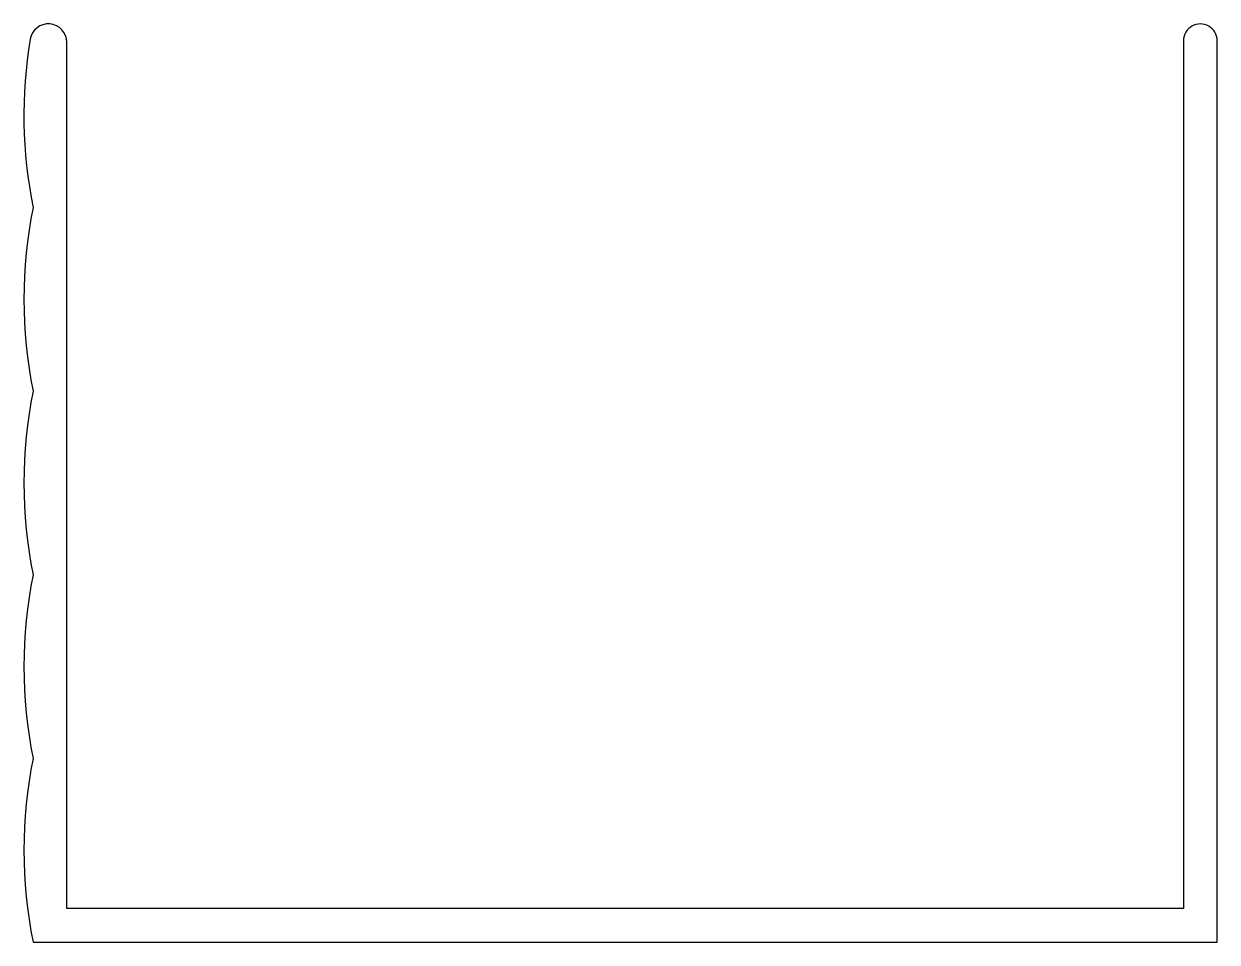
# Model space of a CAD drawing. Extents: x 315.7 to 354.7, y 234.3 to 264.3.
import ezdxf

# ---------------------------------------------------------------- set-up
doc = ezdxf.new("R2010")
doc.units = 0
doc.layers.add('ANA', color=220, linetype='CONTINUOUS')

msp = doc.modelspace()

# ---------------------------------------------------------------- linework, layer by layer
at = {"layer": 'ANA', "color": 0}
msp.add_lwpolyline([(315.959, 252.267, 0.100008), (315.959, 246.267, 0.100015), (315.959, 240.267, 0.100002), (315.959, 234.267), (354.659, 234.267), (354.659, 263.717, 1.000215), (353.559, 263.717), (353.559, 235.367), (317.059, 235.367), (317.059, 263.666, 0.920402), (315.866, 263.765, 0.091513), (315.959, 258.267, 0.100013)], format="xyb", close=True, dxfattribs=at)

doc.saveas('drawing.dxf')
